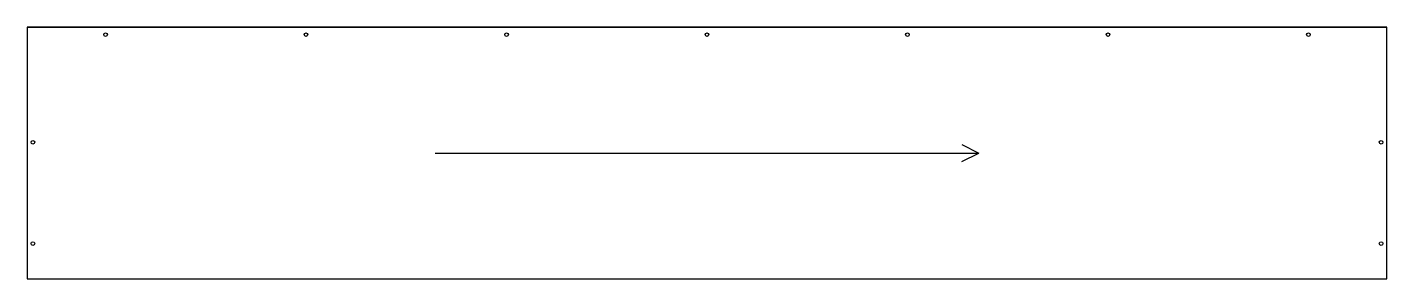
# Model space of a CAD drawing. Header units: millimetres. Extents: x 0 to 1183, y 0 to 219.
import ezdxf

# ---------------------------------------------------------------- set-up
doc = ezdxf.new("R2010")
doc.units = ezdxf.units.MM
for name, color, linetype in [('EDGE_BANDING', 7, 'Continuous'), ('GRAIN_DIRECTION', 3, 'Continuous'), ('INSIDE_THROUGH', 7, 'Continuous'), ('OUTSIDE_THROUGH', 7, 'Continuous')]:
    doc.layers.add(name, color=color, linetype=linetype)

msp = doc.modelspace()

# ---------------------------------------------------------------- linework, layer by layer
at = {"layer": 'EDGE_BANDING'}
msp.add_line((0, 219), (1183, 219), dxfattribs=at)
at = {"layer": 'GRAIN_DIRECTION'}
for p in [(354.9, 109.5), (813.1, 117), (813.1, 102)]:
    msp.add_line(p, (828.1, 109.5), dxfattribs=at)
at = {"layer": 'INSIDE_THROUGH'}
for centre in [(68.15, 212.5), (242.6, 212.5), (417.05, 212.5), (591.5, 212.5), (765.95, 212.5), (940.4, 212.5), (1114.85, 212.5), (5, 118.8), (1178, 118.8), (5, 30.72), (1178, 30.72)]:
    msp.add_circle(centre, 1.6, dxfattribs=at)
at = {"layer": 'OUTSIDE_THROUGH'}
msp.add_lwpolyline([(0, 0), (1183, 0), (1183, 219), (0, 219)], close=True, dxfattribs=at)

doc.saveas('drawing.dxf')
